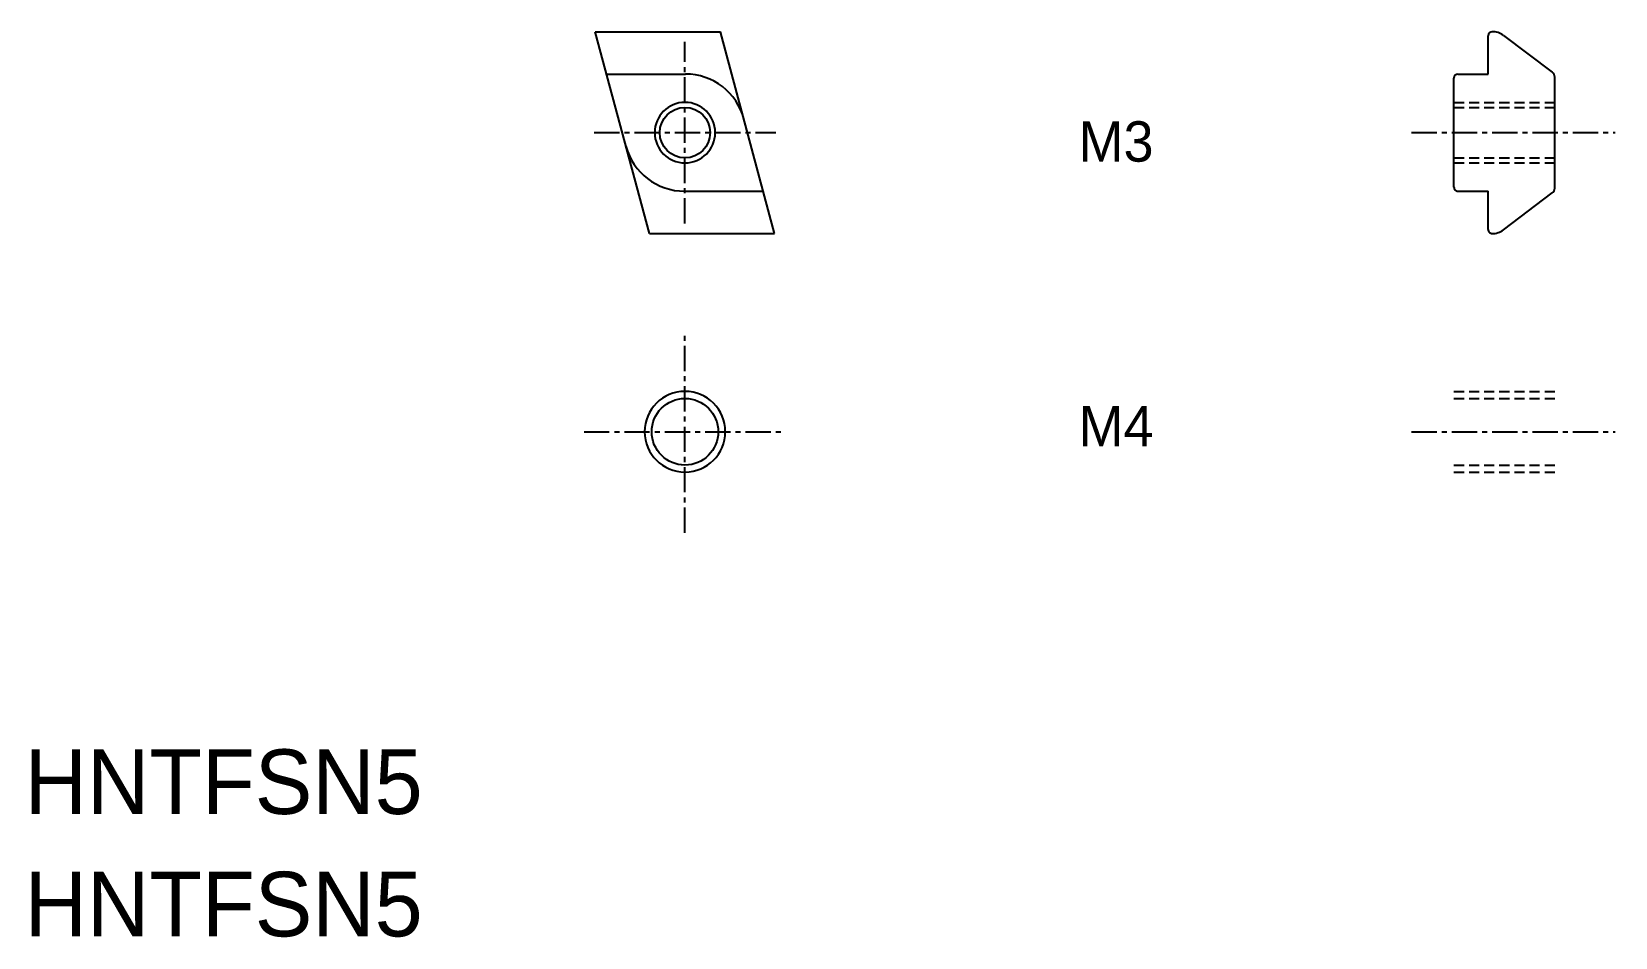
# Model space of a CAD drawing. Extents: x 0.4 to 78.9, y 0 to 44.8.
import ezdxf

# ---------------------------------------------------------------- set-up
doc = ezdxf.new("R2010")
doc.units = 0
doc.linetypes.add('CENTER', pattern=[2, 1.25, -0.25, 0.25, -0.25])
doc.linetypes.add('DASHED', pattern=[0.75, 0.5, -0.25])
doc.layers.get('0').update_dxf_attribs({"linetype": 'CONTINUOUS'})
doc.layers.add('CENTER', color=1, linetype='CENTER')

msp = doc.modelspace()

# ---------------------------------------------------------------- linework, layer by layer
at = {"color": 7, "linetype": 'CONTINUOUS'}
for p, q in [((30.968, 34.815), (28.289, 44.815)), ((28.289, 44.815), (34.501, 44.815)), ((37.18, 34.815), (34.501, 44.815)), ((72.551, 42.715), (72.551, 44.615)), ((73.31, 44.634), (75.723, 42.805)), ((28.85, 42.715), (32.761, 42.715)), ((70.851, 37.115), (70.851, 42.515)), ((71.051, 42.715), (72.551, 42.715)), ((75.851, 37.071), (75.851, 42.559)), ((32.708, 36.915), (36.617, 36.915)), ((71.051, 36.915), (72.551, 36.915)), ((72.551, 35.015), (72.551, 36.915)), ((73.31, 34.996), (75.723, 36.826)), ((30.968, 34.815), (37.18, 34.815)), ((72.712, 34.815), (72.751, 34.815)), ((72.736, 34.815), (72.751, 34.815))]:
    msp.add_line(p, q, dxfattribs=at)
at = {"color": 3, "linetype": 'DASHED'}
for p, q in [((70.851, 41.315), (75.851, 41.315)), ((70.851, 41.065), (75.851, 41.065)), ((70.851, 38.565), (75.851, 38.565)), ((70.851, 38.315), (75.851, 38.315)), ((70.851, 26.998), (75.851, 26.998)), ((70.851, 26.648), (75.851, 26.648)), ((70.851, 23.348), (75.851, 23.348)), ((70.851, 22.998), (75.851, 22.998))]:
    msp.add_line(p, q, dxfattribs=at)
at = {"color": 7, "linetype": 'CONTINUOUS'}
for centre, radius in [((32.734, 39.815), 1.25), ((32.734, 24.998), 1.65)]:
    msp.add_circle(centre, radius, dxfattribs=at)
for centre, radius, start, end in [((72.751, 44.615), 0.2, 90, 180), ((72.736, 43.815), 1, 55.00795, 90), ((32.761, 39.715), 3, 15, 90), ((71.051, 42.515), 0.2, 90, 180), ((75.551, 42.559), 0.3, 0, 55.00795), ((32.708, 39.915), 3, 195, 270.00001), ((71.051, 37.115), 0.2, 180, 270.00001), ((75.551, 37.071), 0.3, 304.99205, 0), ((72.751, 35.015), 0.2, 180, 270.00001), ((72.736, 35.815), 1, 269.99999, 304.99205)]:
    msp.add_arc(centre, radius, start, end, dxfattribs=at)
at = {"color": 3, "linetype": 'CONTINUOUS'}
for centre, radius in [((32.734, 39.815), 1.5), ((32.734, 24.998), 2)]:
    msp.add_arc(centre, radius, 0.02, 0.01, dxfattribs=at)
at = {"layer": 'CENTER', "color": 1, "linetype": 'CENTER'}
for p, q in [((32.734, 35.315), (32.734, 44.315)), ((28.234, 39.815), (37.234, 39.815)), ((68.751, 39.815), (78.851, 39.815)), ((32.734, 19.998), (32.734, 29.998)), ((27.734, 24.998), (37.734, 24.998)), ((68.751, 24.998), (78.851, 24.998))]:
    msp.add_line(p, q, dxfattribs=at)

# ---------------------------------------------------------------- texts
at = {"color": 7, "linetype": 'CONTINUOUS'}
for s, height, p in [('M3', 2, (52.246, 38.377)), ('M4', 2, (52.246, 24.279)), ('HNTFSN5', 3.2, (0, 6.062)), ('HNTFSN5', 3.2, (0, 0))]:
    msp.add_text(s, height=height, dxfattribs=at).set_placement(p)

doc.saveas('drawing.dxf')
